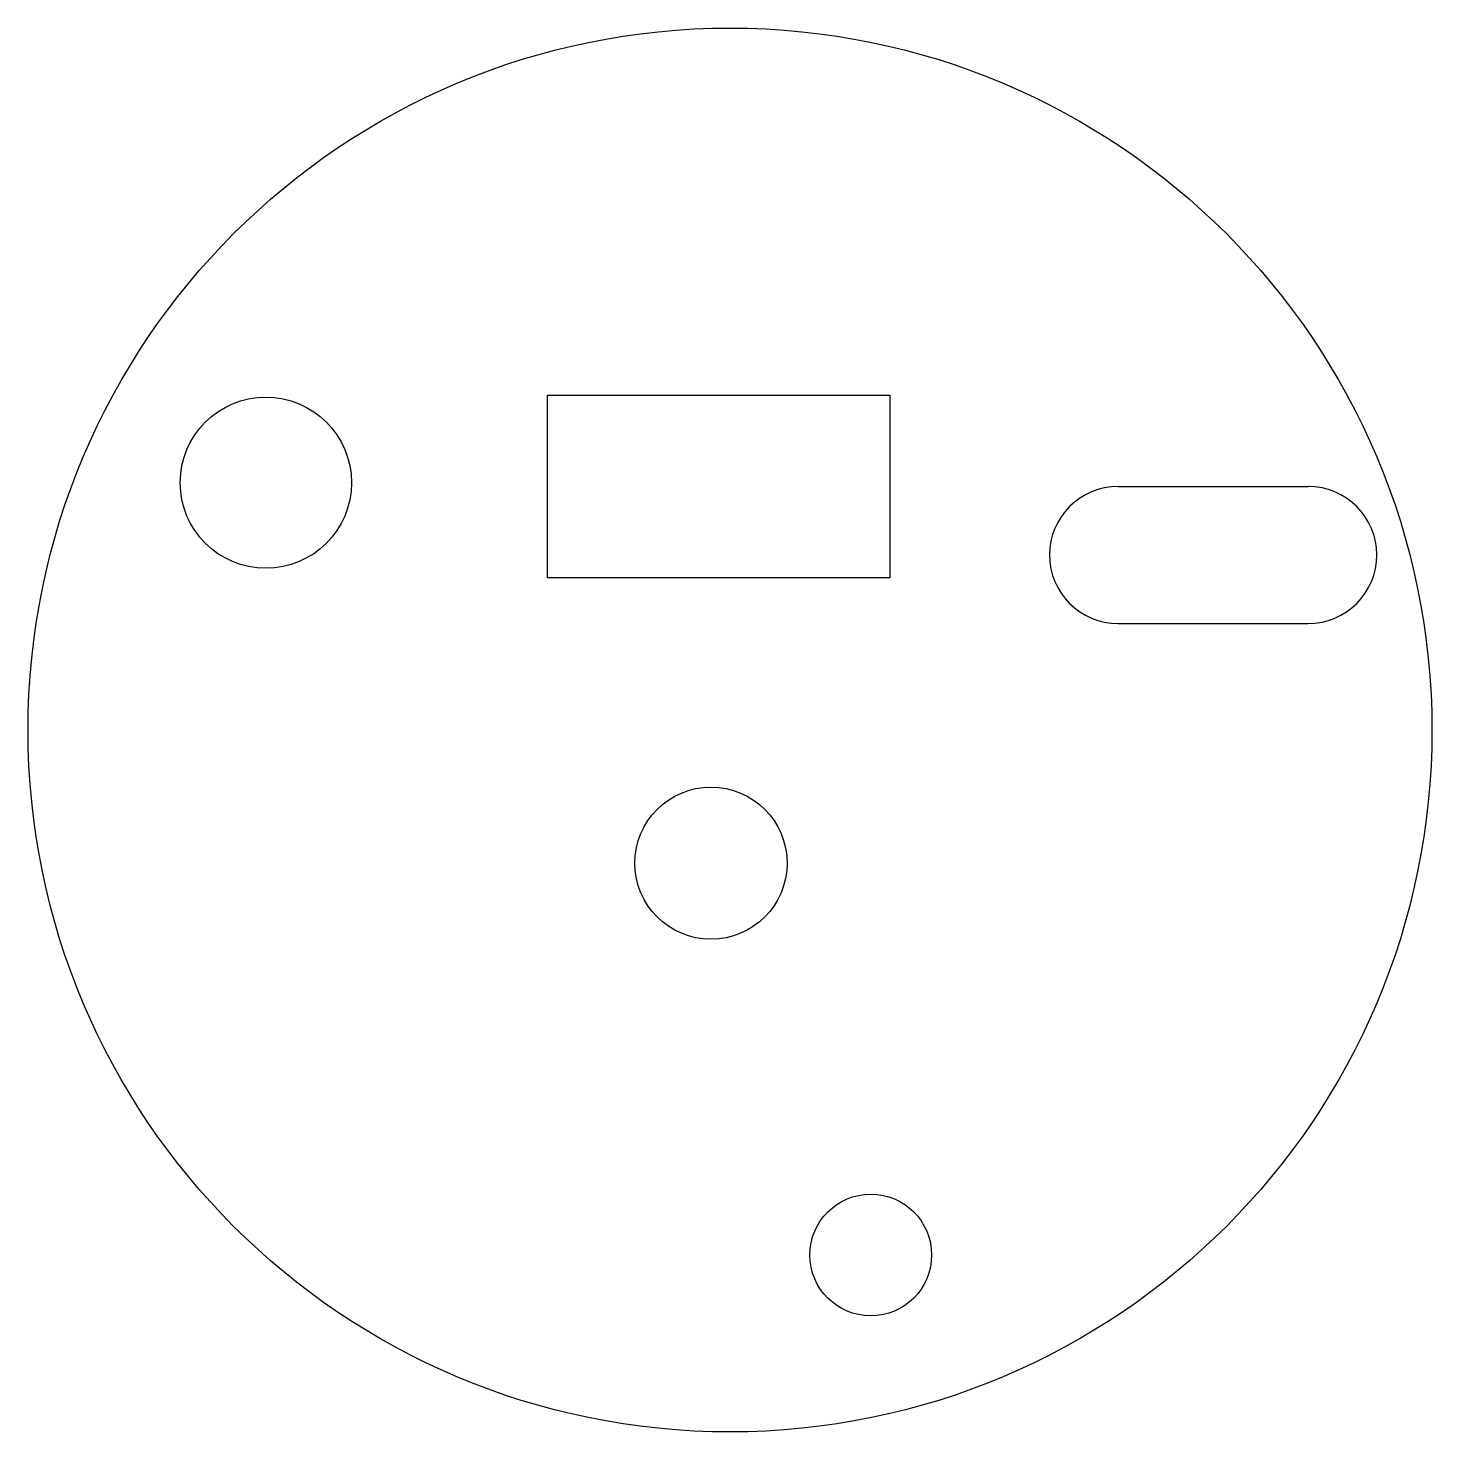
# Model space of a CAD drawing. Extents: x -18.4 to 18.4, y -18.4 to 18.4.
import ezdxf

# ---------------------------------------------------------------- set-up
doc = ezdxf.new("R2010")
doc.units = 0
doc.layers.get('0').update_dxf_attribs({"linetype": 'continuous'})

# ---------------------------------------------------------------- blocks, each defined once
blk = doc.blocks.new('SHAPE2DVIEW')
at = {"color": 0}
for p, q in [((-4.8, 8.8), (4.2, 8.8)), ((-4.8, 4), (-4.8, 8.8)), ((4.2, 8.8), (4.2, 4)), ((10.2, 6.4), (15.2, 6.4)), ((4.2, 4), (-4.8, 4)), ((10.2, 2.8), (15.2, 2.8))]:
    blk.add_line(p, q, dxfattribs=at)
for centre, radius in [((0, 0), 18.45), ((-12.2, 6.5), 2.25), ((-0.5, -3.5), 2), ((3.7, -13.8), 1.6)]:
    blk.add_circle(centre, radius, dxfattribs=at)
for centre, start, end in [((10.2, 4.6), 90, -90), ((15.2, 4.6), -90, 90)]:
    blk.add_arc(centre, 1.8, start, end, dxfattribs=at)

msp = doc.modelspace()

# ---------------------------------------------------------------- block references
at = {"color": 0}
msp.add_blockref('SHAPE2DVIEW', (0, 0), dxfattribs=at)

doc.saveas('drawing.dxf')
